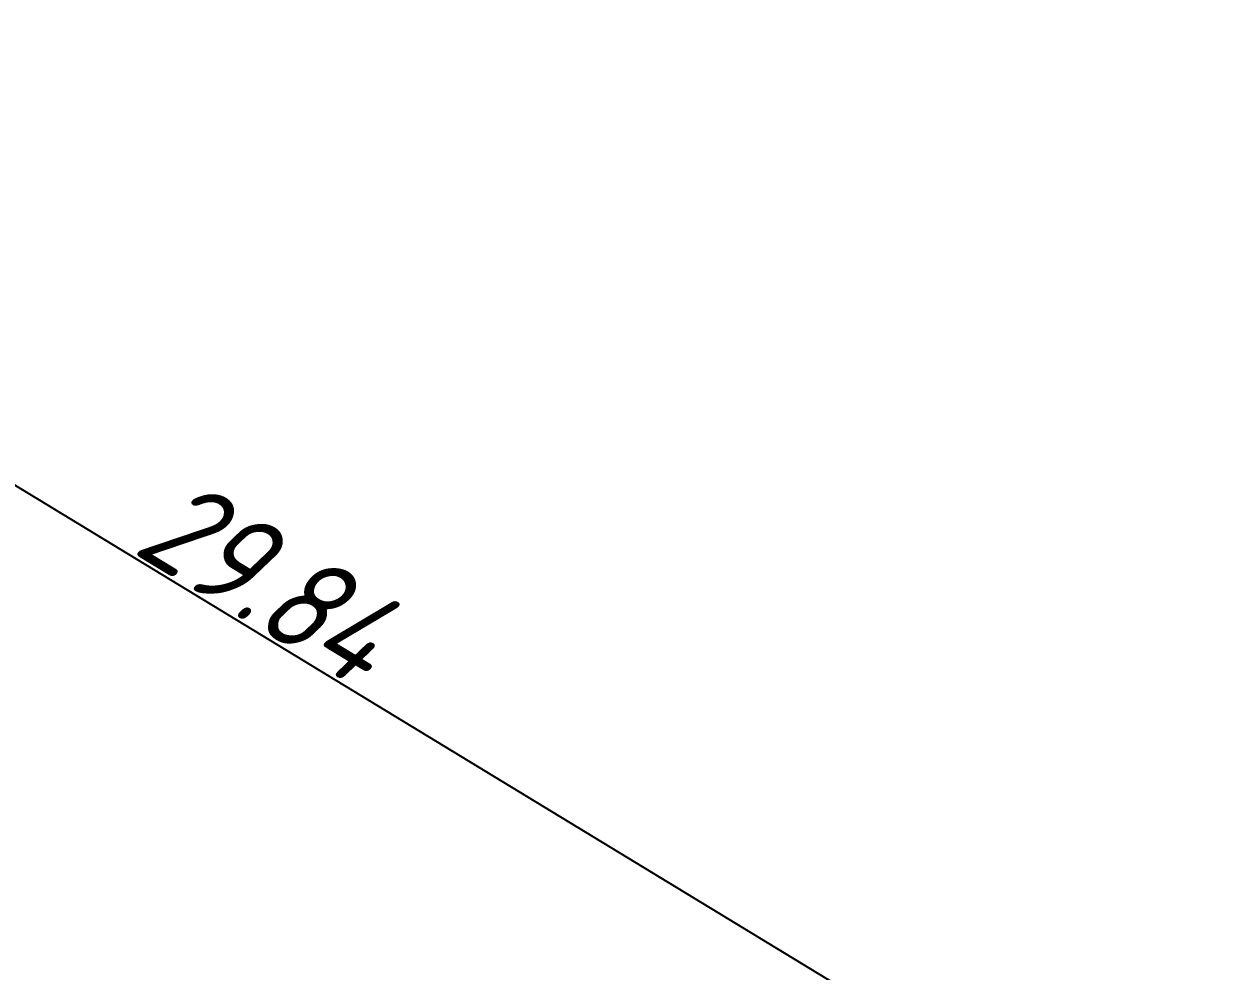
# Model space of a CAD drawing. Header units: millimetres. Extents: x 2787 to 6144, y -18 to 478.
# Drawn here: x 3109.32 to 3124.95, y 349.36 to 361.74 of the extents above; entities that cross this region are included whole.
import ezdxf

# ---------------------------------------------------------------- set-up
doc = ezdxf.new("R2010")
doc.units = ezdxf.units.MM
doc.layers.add('ADIM', color=3, linetype='Continuous')
doc.styles.get("Standard").update_dxf_attribs({"font": 'gbeitc.shx', "bigfont": 'gbcbig.shx'})
doc.dimstyles.new('ADIM', dxfattribs={"dimscale": 0.5, "dimtxt": 2.5, "dimasz": 2.5, "dimexe": 0.18, "dimexo": 0.0625, "dimgap": 0.09, "dimtad": 1, "dimdec": 4, "dimzin": 0, "dimdsep": 46, "dimtxsty": 'Standard', "dimcen": 0.09, "dimadec": 0, "dimazin": 0, "dimtfac": 1, "dimtdec": 4, "dimtofl": 0, "dimtmove": 0, "dimatfit": 3, "dimfxl": 1, "dimtolj": 1, "dimtzin": 0, "dimarcsym": 0})

# ---------------------------------------------------------------- blocks, each defined once
blk = doc.blocks.new('*D173')
at = {"layer": 'ADIM', "color": 0, "lineweight": -2, "transparency": 16777216}
for p, q in [((3068.016, 310.027), (3099.449, 361.739)), ((3123.834, 346.811), (3100.47, 361.013)), ((3093.516, 294.527), (3124.949, 346.239))]:
    blk.add_line(p, q, dxfattribs=at)
at = {"layer": 'ADIM', "color": 0, "transparency": 16777216}
for points in [[(3100.579, 361.191), (3100.362, 360.835), (3099.402, 361.662)], [(3123.942, 346.989), (3123.726, 346.633), (3124.902, 346.162)]]:
    blk.add_solid(points, dxfattribs=at)
at = {"layer": 'Defpoints', "color": 0, "transparency": 16777216}
for p in [(3099.402, 361.662), (3068, 310), (3093.5, 294.5)]:
    blk.add_point(p, dxfattribs=at)
at = {"layer": 'ADIM', "color": 0, "transparency": 16777216, "insert": (3112.5, 354.484), "char_height": 1.25, "attachment_point": 5, "rotation": 328.707}
blk.add_mtext('\\A1;29.84', dxfattribs=at)

msp = doc.modelspace()

# ---------------------------------------------------------------- dimensions: what is measured, and where the dimension line sits
at = {"layer": 'ADIM'}
dim = msp.add_aligned_dim(p1=(3093.5, 294.5), p2=(3068, 310), distance=-60.45704, text='29.84', dimstyle='ADIM', dxfattribs=at)
dim.commit()
dim.dimension.update_dxf_attribs({"geometry": '*D173', "text_midpoint": (3112.50032, 354.4844)})

doc.saveas('drawing.dxf')
